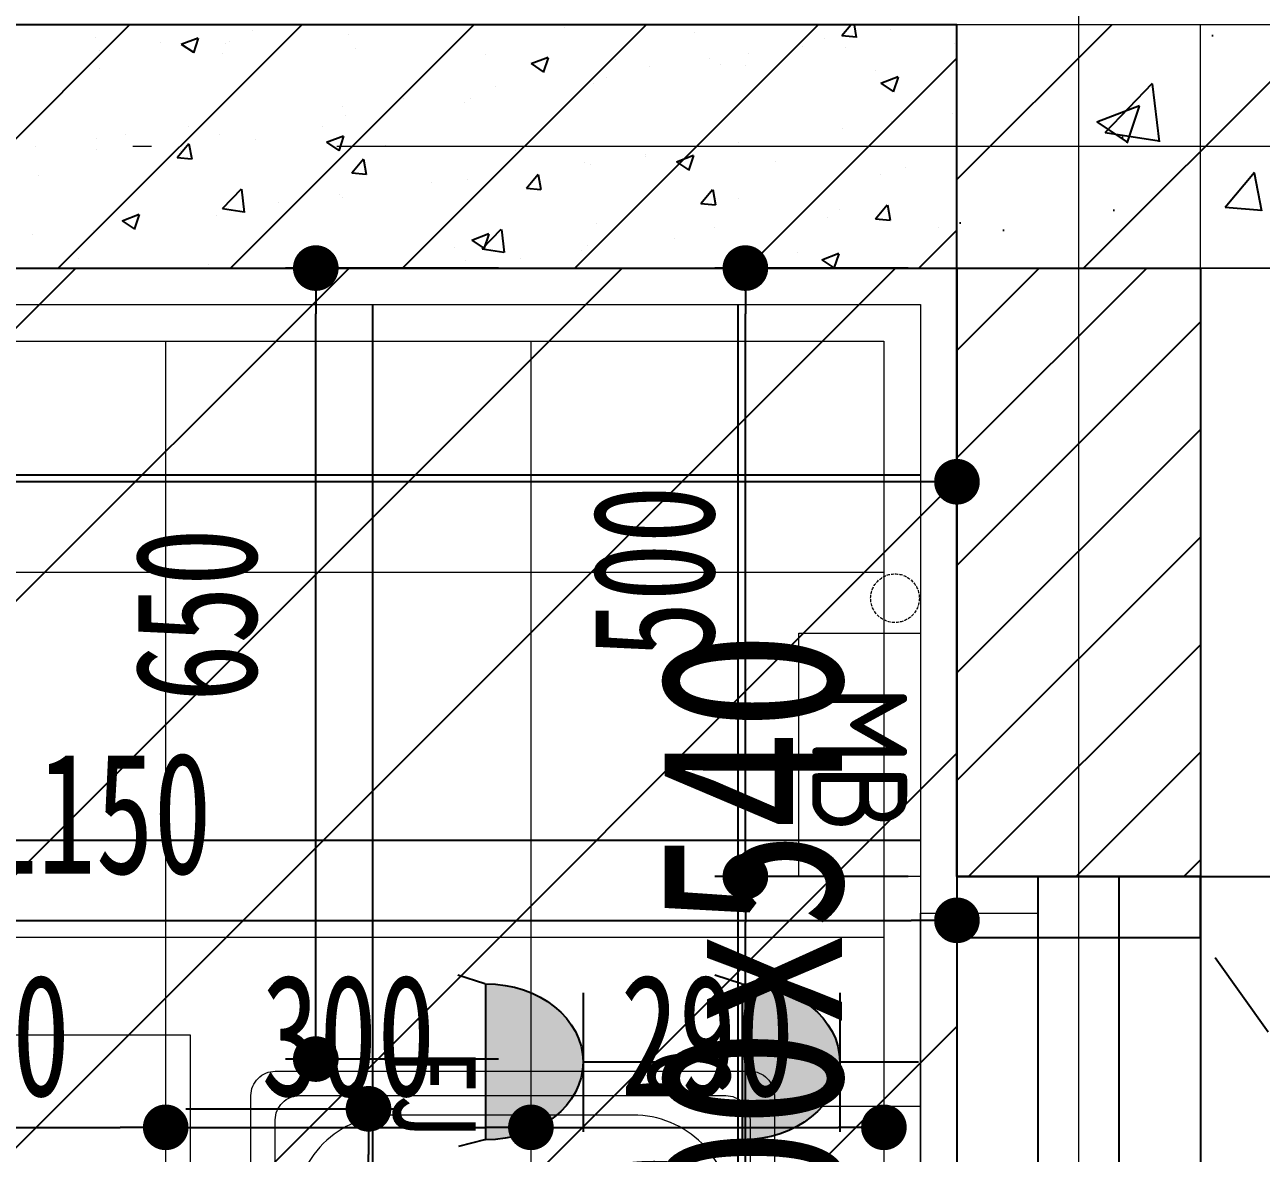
# Model space of a CAD drawing. Header units: millimetres. Extents: x 815519 to 890079, y 147095 to 251022.
# Drawn here: x 845646 to 846662, y 217690 to 218617 of the extents above; entities that cross this region are included whole.
import ezdxf
from ezdxf.enums import TextEntityAlignment as Align

# ---------------------------------------------------------------- set-up
doc = ezdxf.new("R2010")
doc.units = ezdxf.units.MM
doc.header["$LTSCALE"] = 1000
doc.linetypes.add('DASH', pattern=[0.35, 0.25, -0.1])
doc.linetypes.add('DOTE', pattern=[61.468, 50.8, -5.08, 0.508, -5.08])
doc.layers.get('Defpoints').update_dxf_attribs({"color": 1})
for name, color, linetype in [('-02插座图层', 30, 'Continuous'), ('A-WIND（门窗）', 155, 'Continuous'), ('A-完成面尺寸标注', 53, 'Continuous'), ('A-尺寸标注', 53, 'Continuous'), ('DOOR_FIRE', 4, 'Continuous'), ('EL-插座设备', 11, 'Continuous'), ('FC-材料分缝', 8, 'Continuous'), ('FLOOR_HATCH', 9, 'Continuous'), ('HOLE', 7, 'Continuous'), ('PC_预制内墙', 31, 'Continuous'), ('PC_预制外墙', 11, 'Continuous'), ('PC_预制外墙填充', 252, 'Continuous'), ('PUB_HATCH', 8, 'Continuous'), ('SURFACE', 6, 'Continuous'), ('WINDOW_TEXT', 7, 'Continuous')]:
    doc.layers.add(name, color=color, linetype=linetype)
for name, color, linetype, lineweight in [('EL-插座尺寸', 53, 'Continuous', 0), ('FF-固定家具（低位）', 33, 'Continuous', 0), ('FF-洁具', 32, 'Continuous', 0), ('FF-活动家具', 33, 'Continuous', 0), ('L-梁', 91, 'DASH', 0), ('RC-天花尺寸', 53, 'Continuous', 0), ('RC-天花灯具尺寸', 53, 'Continuous', 0), ('RC-天花造型', 40, 'Continuous', 0), ('S-WALL', 255, 'Continuous', 0), ('S-装饰完成线', 30, 'Continuous', 0), ('S-轴线', 149, 'DOTE', 0), ('梁标注', 134, 'Continuous', 18)]:
    doc.layers.add(name, color=color, linetype=linetype, lineweight=lineweight)
doc.styles.get("Standard").update_dxf_attribs({"font": 'gbenor.shx', "bigfont": 'gbcbig.shx'})
doc.styles.add('TH-STYLE1', font='', dxfattribs={"width": 0.7})
doc.styles.add('宋体', font='', dxfattribs={"width": 0.8})
doc.styles.add('文字标注', font='')
doc.styles.get('TH-STYLE1').set_extended_font_data('STFangsong')
doc.styles.get('宋体').set_extended_font_data('NSimSun')
doc.styles.get('文字标注').set_extended_font_data('SimSun')
doc.dimstyles.new('[布局]1：50', dxfattribs={"dimtxt": 2, "dimasz": 0.75, "dimexe": 0.5, "dimexo": 0.8, "dimgap": 0.5, "dimtad": 1, "dimdec": 0, "dimlfac": 50, "dimrnd": 5, "dimdsep": 46, "dimtxsty": 'TH-STYLE1', "dimblk": 'DOT', "dimcen": 1, "dimdle": 0.5, "dimclrd": 53, "dimclre": 53, "dimclrt": 53, "dimadec": 0, "dimazin": 0, "dimtfac": 1, "dimtdec": 0, "dimtix": 1, "dimtmove": 2, "dimatfit": 3, "dimldrblk": 'HBA_DIMENSION_TICK-天华', "dimfxl": 3, "dimfxlon": 1, "dimarcsym": 0})
doc.dimstyles.new('TH-1：50', dxfattribs={"dimscale": 50, "dimtxt": 2, "dimasz": 0.75, "dimexe": 0.5, "dimexo": 0.8, "dimgap": 0.5, "dimtad": 1, "dimdec": 0, "dimrnd": 5, "dimdsep": 46, "dimtxsty": 'TH-STYLE1', "dimblk": 'DOT', "dimcen": 1, "dimdle": 0.5, "dimclrd": 53, "dimclre": 53, "dimclrt": 2, "dimadec": 0, "dimazin": 2, "dimtfac": 1, "dimtdec": 0, "dimtix": 1, "dimtmove": 2, "dimatfit": 3, "dimldrblk": 'HBA_DIMENSION_TICK-天华', "dimfxl": 3, "dimfxlon": 1, "dimarcsym": 0})
doc.dimstyles.new('TH-[布局]1：50', dxfattribs={"dimscale": 0, "dimtxt": 2, "dimasz": 0.75, "dimexe": 0.3, "dimexo": 0.8, "dimgap": 0.5, "dimtad": 1, "dimdec": 0, "dimrnd": 5, "dimdsep": 46, "dimtxsty": 'TH-STYLE1', "dimblk": 'DOT', "dimcen": 1, "dimdle": 0.5, "dimclrd": 53, "dimclre": 53, "dimclrt": 53, "dimadec": 0, "dimazin": 2, "dimtfac": 1, "dimtdec": 0, "dimtix": 1, "dimtmove": 2, "dimatfit": 3, "dimldrblk": 'HBA_DIMENSION_TICK-天华', "dimfxl": 3, "dimfxlon": 1, "dimarcsym": 0})

# ---------------------------------------------------------------- blocks, each defined once
blk = doc.blocks.new('GSHERT')
at = {"layer": 'FF-洁具', "ltscale": 20}
for p, q in [((57387.9, -15988.3), (57343.5, -16106.8)), ((57362.9, -16118.1), (57443.4, -16020.3)), ((57343.5, -16106.8), (57362.9, -16118.1))]:
    blk.add_line(p, q, dxfattribs=at)
for points in [[(57844.2, -15958.5), (57104.2, -15958.5, 0.414214), (57084.2, -15978.5), (57084.2, -16368.5, 0.414214), (57104.2, -16388.5), (57844.2, -16388.5, 0.414214), (57864.2, -16368.5), (57864.2, -15978.5, 0.414214)], [(57824.2, -15978.5), (57124.2, -15978.5, 0.414214), (57104.2, -15998.5), (57104.2, -16348.5, 0.414214), (57124.2, -16368.5), (57824.2, -16368.5, 0.414214), (57844.2, -16348.5), (57844.2, -15998.5, 0.414214)]]:
    blk.add_lwpolyline(points, format="xyb", close=True, dxfattribs=at)
for points in [[(57395.2, -16078.9), (57395.2, -16272.5, -0.414214), (57315.2, -16352.5), (57200.2, -16352.5, -0.414214), (57120.2, -16272.5), (57120.2, -16074.5, -0.414214), (57200.2, -15994.5), (57315.2, -15994.5, -0.216007), (57375.3, -16021.8, -0.216007)], [(57440.7, -16031.5, -0.256104), (57508.2, -15994.5), (57748.2, -15994.5, -0.414214), (57828.2, -16074.5), (57828.2, -16272.5, -0.414214), (57748.2, -16352.5), (57508.2, -16352.5, -0.414214), (57428.2, -16272.5), (57428.2, -16074.5, -0.014255), (57428.3, -16069.9, -0.014255)]]:
    blk.add_lwpolyline(points, format="xyb", dxfattribs=at)
for points in [[(57538.2, -16200.2), (57438, -16026.8)], [(57417.7, -16051.5), (57512.2, -16215.2)]]:
    blk.add_lwpolyline(points, dxfattribs=at)
blk.add_circle((57126.7, -16001.1), 14.5, dxfattribs=at)
at = {"layer": 'FF-洁具', "color": 252, "lineweight": 5}
for centre, radius in [((57411.7, -16011.1), 21.9), ((57257.7, -16096.7), 42), ((57628.2, -16096.7), 42)]:
    blk.add_circle(centre, radius, dxfattribs=at)
at = {"layer": 'FF-洁具', "ltscale": 20}
for centre, radius, start, end in [((57411.7, -16011.1), 33, 343.8122, 136.1881), ((57525.2, -16207.7), 15, 210, 30)]:
    blk.add_arc(centre, radius, start, end, dxfattribs=at)
blk = doc.blocks.new('sdhdfjdryk')
blk.add_lwpolyline([(390058.2, 450970.6), (390658.2, 450970.6), (390658.2, 451120.6), (390058.2, 451120.6)], close=True)
at = {"insert": (390207.9, 451090.6), "char_height": 70, "width": 332.073, "attachment_point": 1, "style": 'TH-STYLE1'}
blk.add_mtext('分集水器', dxfattribs=at)
blk = doc.blocks.new('65YUU')
at = {"lineweight": -2}
blk.add_lwpolyline([(123057.3, 80784.9), (123057.3, 80584.9), (122957.3, 80584.9), (122957.3, 80784.9)], close=True, dxfattribs=at)
blk.add_text('MB', height=78, rotation=270.0002, dxfattribs=at).set_placement((122968.4, 80741.8))
blk = doc.blocks.new('wgwegwevberr')
at = {"layer": 'L-梁', "linetype": 'DASH'}
for p, q in [((846412.3, 145943.9), (846412.3, 147143.9)), ((846612.3, 145943.9), (846612.3, 147143.9))]:
    blk.add_line(p, q, dxfattribs=at)
blk = doc.blocks.new('_Dot')
at = {"color": 33, "linetype": 'ByBlock', "lineweight": -2}
blk.add_line((-0.5, 0), (-1, 0), dxfattribs=at)
at = {"color": 33, "linetype": 'ByBlock', "const_width": 0.5}
blk.add_lwpolyline([(-0.25, 0, 1), (0.25, 0, 1)], format="xyb", close=True, dxfattribs=at)
blk = doc.blocks.new('*D376')
at = {"layer": 'Defpoints', "color": 0, "transparency": 16777216}
for p in [(845885.6, 218417.5), (846233.3, 218417.5), (846350, 217767.5)]:
    blk.add_point(p, dxfattribs=at)
at = {"layer": 'EL-插座尺寸', "color": 53, "lineweight": -2, "transparency": 16777216}
for p, q in [((846035.6, 218417.5), (845860.6, 218417.5)), ((845885.6, 217805), (845885.6, 218380)), ((846035.6, 217767.5), (845860.6, 217767.5))]:
    blk.add_line(p, q, dxfattribs=at)
at = {"layer": 'EL-插座尺寸', "color": 53, "lineweight": -2, "transparency": 16777216, "xscale": 37.5, "yscale": 37.5, "zscale": 37.5}
for p, rotation in [((845885.6, 218417.5), 90), ((845885.6, 217767.5), 270)]:
    blk.add_blockref('_Dot', p, dxfattribs=dict(at, rotation=rotation))
at = {"layer": 'EL-插座尺寸', "color": 2, "transparency": 16777216, "insert": (845787.7, 218132.4), "char_height": 100, "attachment_point": 5, "rotation": 90, "style": 'TH-STYLE1'}
blk.add_mtext('650', dxfattribs=at)
blk = doc.blocks.new('HBA_DIMENSION_TICK-天华')
at = {"color": 50, "linetype": 'ByBlock'}
for points in [[(-72.714, 62.307), (-54.906, 79.963), (-12, -0.037), (0, 0)], [(-72.714, -62.307), (-54.906, -79.963), (-12, 0.037), (0, 0)]]:
    blk.add_solid(points, dxfattribs=at)
blk = doc.blocks.new('*D374')
at = {"layer": 'Defpoints', "color": 0, "transparency": 16777216}
for p in [(845262.3, 218387.5), (846412.3, 218183), (846412.3, 217881.5)]:
    blk.add_point(p, dxfattribs=at)
at = {"layer": 'EL-插座尺寸', "color": 53, "lineweight": -2, "transparency": 16777216}
for p, q in [((845262.3, 218031.5), (845262.3, 217856.5)), ((846412.3, 218031.5), (846412.3, 217856.5)), ((845299.8, 217881.5), (846374.8, 217881.5))]:
    blk.add_line(p, q, dxfattribs=at)
at = {"layer": 'EL-插座尺寸', "color": 53, "lineweight": -2, "transparency": 16777216, "xscale": 37.5, "yscale": 37.5, "zscale": 37.5, "rotation": 180}
blk.add_blockref('_Dot', (845262.3, 217881.5), dxfattribs=at)
at = {"layer": 'EL-插座尺寸', "color": 53, "lineweight": -2, "transparency": 16777216, "xscale": 37.5, "yscale": 37.5, "zscale": 37.5}
blk.add_blockref('_Dot', (846412.3, 217881.5), dxfattribs=at)
at = {"layer": 'EL-插座尺寸', "color": 2, "transparency": 16777216, "insert": (845704.8, 217969), "char_height": 100, "attachment_point": 5, "style": 'TH-STYLE1'}
blk.add_mtext('1150', dxfattribs=at)
blk = doc.blocks.new('$WINLIB2D$00000001')
for p, q in [((-0.5, 0.5), (0.5, 0.5)), ((-0.5, 0.5), (-0.5, -0.5)), ((0.5, -0.5), (0.5, 0.5)), ((0.5, 0.1667), (-0.5, 0.1667)), ((0.5, -0.1667), (-0.5, -0.1667)), ((-0.5, -0.5), (0.5, -0.5))]:
    blk.add_line(p, q)
blk = doc.blocks.new('*D483')
at = {"layer": 'A-尺寸标注', "color": 53, "lineweight": -2, "ltscale": 0.5, "transparency": 16777216}
for p, q in [((845612.3, 219478.8), (845612.3, 219653.8)), ((846512.3, 219478.8), (846512.3, 219653.8)), ((845649.8, 219628.8), (846474.8, 219628.8))]:
    blk.add_line(p, q, dxfattribs=at)
at = {"layer": 'Defpoints', "color": 0, "ltscale": 0.5, "transparency": 16777216}
for p in [(846512.3, 219628.8), (845612.3, 218863.4), (846512.3, 218390.2)]:
    blk.add_point(p, dxfattribs=at)
at = {"layer": 'A-尺寸标注', "color": 53, "lineweight": -2, "ltscale": 0.5, "transparency": 16777216, "xscale": 37.5, "yscale": 37.5, "zscale": 37.5, "rotation": 180}
blk.add_blockref('_Dot', (845612.3, 219628.8), dxfattribs=at)
at = {"layer": 'A-尺寸标注', "color": 53, "lineweight": -2, "ltscale": 0.5, "transparency": 16777216, "xscale": 37.5, "yscale": 37.5, "zscale": 37.5}
blk.add_blockref('_Dot', (846512.3, 219628.8), dxfattribs=at)
at = {"layer": 'A-尺寸标注', "color": 2, "ltscale": 0.5, "transparency": 16777216, "insert": (846062.3, 219703.8), "char_height": 100, "attachment_point": 5, "style": 'TH-STYLE1'}
blk.add_mtext('900', dxfattribs=at)
blk = doc.blocks.new('*D484')
at = {"layer": 'A-尺寸标注', "color": 53, "lineweight": -2, "ltscale": 0.5, "transparency": 16777216}
for p, q in [((846512.3, 219478.8), (846512.3, 219653.8)), ((848212.3, 219478.8), (848212.3, 219653.8)), ((846549.8, 219628.8), (848174.8, 219628.8))]:
    blk.add_line(p, q, dxfattribs=at)
at = {"layer": 'Defpoints', "color": 0, "ltscale": 0.5, "transparency": 16777216}
for p in [(848212.3, 219628.8), (846512.3, 218390.2), (848212.3, 218040.8)]:
    blk.add_point(p, dxfattribs=at)
at = {"layer": 'A-尺寸标注', "color": 53, "lineweight": -2, "ltscale": 0.5, "transparency": 16777216, "xscale": 37.5, "yscale": 37.5, "zscale": 37.5, "rotation": 180}
blk.add_blockref('_Dot', (846512.3, 219628.8), dxfattribs=at)
at = {"layer": 'A-尺寸标注', "color": 53, "lineweight": -2, "ltscale": 0.5, "transparency": 16777216, "xscale": 37.5, "yscale": 37.5, "zscale": 37.5}
blk.add_blockref('_Dot', (848212.3, 219628.8), dxfattribs=at)
at = {"layer": 'A-尺寸标注', "color": 2, "ltscale": 0.5, "transparency": 16777216, "insert": (847362.3, 219703.8), "char_height": 100, "attachment_point": 5, "style": 'TH-STYLE1'}
blk.add_mtext('1700', dxfattribs=at)
blk = doc.blocks.new('*D486')
at = {"layer": 'A-尺寸标注', "color": 53, "lineweight": -2, "ltscale": 0.5, "transparency": 16777216}
for p, q in [((842112.3, 219777.3), (842112.3, 219952.3)), ((851412.3, 219777.3), (851412.3, 219952.3)), ((842149.8, 219927.3), (851374.8, 219927.3))]:
    blk.add_line(p, q, dxfattribs=at)
at = {"layer": 'Defpoints', "color": 0, "ltscale": 0.5, "transparency": 16777216}
for p in [(851412.3, 219927.3), (842112.3, 218517.5), (851412.3, 218517.5)]:
    blk.add_point(p, dxfattribs=at)
at = {"layer": 'A-尺寸标注', "color": 53, "lineweight": -2, "ltscale": 0.5, "transparency": 16777216, "xscale": 37.5, "yscale": 37.5, "zscale": 37.5, "rotation": 180}
blk.add_blockref('_Dot', (842112.3, 219927.3), dxfattribs=at)
at = {"layer": 'A-尺寸标注', "color": 53, "lineweight": -2, "ltscale": 0.5, "transparency": 16777216, "xscale": 37.5, "yscale": 37.5, "zscale": 37.5}
blk.add_blockref('_Dot', (851412.3, 219927.3), dxfattribs=at)
at = {"layer": 'A-尺寸标注', "color": 2, "ltscale": 0.5, "transparency": 16777216, "insert": (846762.3, 220002.3), "char_height": 100, "attachment_point": 5, "style": 'TH-STYLE1'}
blk.add_mtext('9300', dxfattribs=at)
blk = doc.blocks.new('*D994')
at = {"layer": 'A-完成面尺寸标注', "color": 53, "lineweight": -2, "ltscale": 0.5, "transparency": 16777216}
for p, q in [((846372.3, 217917.5), (846213.5, 217917.5)), ((846238.5, 217355), (846238.5, 217880)), ((846372.3, 217317.5), (846213.5, 217317.5))]:
    blk.add_line(p, q, dxfattribs=at)
at = {"layer": 'Defpoints', "color": 0, "ltscale": 0.5, "transparency": 16777216}
for p in [(846238.5, 217917.5), (846412.3, 217917.5, 6.9), (846412.3, 217317.5, 6.9)]:
    blk.add_point(p, dxfattribs=at)
at = {"layer": 'A-完成面尺寸标注', "color": 53, "lineweight": -2, "ltscale": 0.5, "transparency": 16777216, "xscale": 37.49999999999999, "yscale": 37.49999999999999, "zscale": 37.49999999999999}
for p, rotation in [((846238.5, 217917.5), 90), ((846238.5, 217317.5), 270)]:
    blk.add_blockref('_Dot', p, dxfattribs=dict(at, rotation=rotation))
at = {"layer": 'A-完成面尺寸标注', "color": 53, "ltscale": 0.5, "transparency": 16777216, "insert": (846163.5, 217617.5), "char_height": 100, "attachment_point": 5, "rotation": 90, "style": 'TH-STYLE1'}
blk.add_mtext('600', dxfattribs=at)
blk = doc.blocks.new('*D992')
at = {"layer": 'A-完成面尺寸标注', "color": 53, "lineweight": -2, "ltscale": 0.5, "transparency": 16777216}
for p, q in [((846372.3, 218417.5), (846213.5, 218417.5)), ((846238.5, 217955), (846238.5, 218380)), ((846372.3, 217917.5), (846213.5, 217917.5))]:
    blk.add_line(p, q, dxfattribs=at)
at = {"layer": 'Defpoints', "color": 0, "ltscale": 0.5, "transparency": 16777216}
for p in [(846238.5, 218417.5), (846412.3, 218417.5, 6.9), (846412.3, 217917.5, 6.9)]:
    blk.add_point(p, dxfattribs=at)
at = {"layer": 'A-完成面尺寸标注', "color": 53, "lineweight": -2, "ltscale": 0.5, "transparency": 16777216, "xscale": 37.49999999999999, "yscale": 37.49999999999999, "zscale": 37.49999999999999}
for p, rotation in [((846238.5, 218417.5), 90), ((846238.5, 217917.5), 270)]:
    blk.add_blockref('_Dot', p, dxfattribs=dict(at, rotation=rotation))
at = {"layer": 'A-完成面尺寸标注', "color": 53, "ltscale": 0.5, "transparency": 16777216, "insert": (846163.5, 218167.5), "char_height": 100, "attachment_point": 5, "rotation": 90, "style": 'TH-STYLE1'}
blk.add_mtext('500', dxfattribs=at)
blk = doc.blocks.new('*D993')
at = {"layer": 'A-完成面尺寸标注', "color": 53, "lineweight": -2, "ltscale": 0.5, "transparency": 16777216}
for p, q in [((846412.3, 218377.6), (846412.3, 218216.9)), ((843912.3, 218347.5), (843912.3, 218216.9)), ((846374.8, 218241.9), (843949.8, 218241.9))]:
    blk.add_line(p, q, dxfattribs=at)
at = {"layer": 'Defpoints', "color": 0, "ltscale": 0.5, "transparency": 16777216}
for p in [(846412.3, 218417.5, 6.9), (843912.3, 218387.5), (843912.3, 218241.9)]:
    blk.add_point(p, dxfattribs=at)
at = {"layer": 'A-完成面尺寸标注', "color": 53, "lineweight": -2, "ltscale": 0.5, "transparency": 16777216, "xscale": 37.49999999999999, "yscale": 37.49999999999999, "zscale": 37.49999999999999, "rotation": 180}
blk.add_blockref('_Dot', (843912.3, 218241.9), dxfattribs=at)
at = {"layer": 'A-完成面尺寸标注', "color": 53, "lineweight": -2, "ltscale": 0.5, "transparency": 16777216, "xscale": 37.49999999999999, "yscale": 37.49999999999999, "zscale": 37.49999999999999}
blk.add_blockref('_Dot', (846412.3, 218241.9), dxfattribs=at)
at = {"layer": 'A-完成面尺寸标注', "color": 53, "ltscale": 0.5, "transparency": 16777216, "insert": (845162.3, 218316.9), "char_height": 100, "attachment_point": 5, "style": 'TH-STYLE1'}
blk.add_mtext('2500', dxfattribs=at)
blk = doc.blocks.new('*D313')
at = {"layer": 'Defpoints', "color": 0, "ltscale": 0.5, "transparency": 16777216}
for p in [(845762.3, 217736.5), (845762.3, 217711.4), (845462.3, 217672)]:
    blk.add_point(p, dxfattribs=at)
at = {"layer": 'RC-天花尺寸', "color": 53, "lineweight": -2, "ltscale": 0.5, "transparency": 16777216}
for p, q in [((845462.3, 217711.4), (845462.3, 217726.4)), ((845499.8, 217711.4), (845724.8, 217711.4)), ((845762.3, 217711.4), (845762.3, 217696.4))]:
    blk.add_line(p, q, dxfattribs=at)
at = {"layer": 'RC-天花尺寸', "color": 53, "lineweight": -2, "ltscale": 0.5, "transparency": 16777216, "xscale": 37.49999999999999, "yscale": 37.49999999999999, "zscale": 37.49999999999999, "rotation": 180}
blk.add_blockref('_Dot', (845462.3, 217711.4), dxfattribs=at)
at = {"layer": 'RC-天花尺寸', "color": 53, "lineweight": -2, "ltscale": 0.5, "transparency": 16777216, "xscale": 37.49999999999999, "yscale": 37.49999999999999, "zscale": 37.49999999999999}
blk.add_blockref('_Dot', (845762.3, 217711.4), dxfattribs=at)
at = {"layer": 'RC-天花尺寸', "color": 53, "ltscale": 0.5, "transparency": 16777216, "insert": (845612.3, 217786.4), "char_height": 100, "attachment_point": 5, "style": 'TH-STYLE1'}
blk.add_mtext('300', dxfattribs=at)
blk = doc.blocks.new('*D312')
at = {"layer": 'Defpoints', "color": 0, "ltscale": 0.5, "transparency": 16777216}
for p in [(845762.3, 217736.5), (846062.3, 217711.4), (846062.3, 217697.1)]:
    blk.add_point(p, dxfattribs=at)
at = {"layer": 'RC-天花尺寸', "color": 53, "lineweight": -2, "ltscale": 0.5, "transparency": 16777216}
for p, q in [((846062.3, 217711.4), (846062.3, 217726.4)), ((845762.3, 217711.4), (845762.3, 217696.4)), ((845799.8, 217711.4), (846024.8, 217711.4))]:
    blk.add_line(p, q, dxfattribs=at)
at = {"layer": 'RC-天花尺寸', "color": 53, "lineweight": -2, "ltscale": 0.5, "transparency": 16777216, "xscale": 37.49999999999999, "yscale": 37.49999999999999, "zscale": 37.49999999999999, "rotation": 180}
blk.add_blockref('_Dot', (845762.3, 217711.4), dxfattribs=at)
at = {"layer": 'RC-天花尺寸', "color": 53, "lineweight": -2, "ltscale": 0.5, "transparency": 16777216, "xscale": 37.49999999999999, "yscale": 37.49999999999999, "zscale": 37.49999999999999}
blk.add_blockref('_Dot', (846062.3, 217711.4), dxfattribs=at)
at = {"layer": 'RC-天花尺寸', "color": 53, "ltscale": 0.5, "transparency": 16777216, "insert": (845912.3, 217786.4), "char_height": 100, "attachment_point": 5, "style": 'TH-STYLE1'}
blk.add_mtext('300', dxfattribs=at)
blk = doc.blocks.new('*D311')
at = {"layer": 'Defpoints', "color": 0, "ltscale": 0.5, "transparency": 16777216}
for p in [(846352.3, 217711.4), (846062.3, 217697.1), (846352.3, 217697.1)]:
    blk.add_point(p, dxfattribs=at)
at = {"layer": 'RC-天花尺寸', "color": 53, "lineweight": -2, "ltscale": 0.5, "transparency": 16777216}
for p, q in [((846062.3, 217711.4), (846062.3, 217726.4)), ((846352.3, 217711.4), (846352.3, 217726.4)), ((846099.8, 217711.4), (846314.8, 217711.4))]:
    blk.add_line(p, q, dxfattribs=at)
at = {"layer": 'RC-天花尺寸', "color": 53, "lineweight": -2, "ltscale": 0.5, "transparency": 16777216, "xscale": 37.49999999999999, "yscale": 37.49999999999999, "zscale": 37.49999999999999, "rotation": 180}
blk.add_blockref('_Dot', (846062.3, 217711.4), dxfattribs=at)
at = {"layer": 'RC-天花尺寸', "color": 53, "lineweight": -2, "ltscale": 0.5, "transparency": 16777216, "xscale": 37.49999999999999, "yscale": 37.49999999999999, "zscale": 37.49999999999999}
blk.add_blockref('_Dot', (846352.3, 217711.4), dxfattribs=at)
at = {"layer": 'RC-天花尺寸', "color": 53, "ltscale": 0.5, "transparency": 16777216, "insert": (846207.3, 217786.4), "char_height": 100, "attachment_point": 5, "style": 'TH-STYLE1'}
blk.add_mtext('290', dxfattribs=at)
blk = doc.blocks.new('A户型左模型')
at = {"layer": 'FLOOR_HATCH'}
h = blk.add_hatch(dxfattribs=at)
h.set_pattern_fill('ANSI31', color=256, scale=100, style=0)
h.set_pattern_definition([(45, (0, 0), (-112.2532, 112.2532), [])])
h.paths.add_polyline_path([(666818.3, -218628), (669218.3, -218628), (669218.3, -220528), (666818.3, -220528)])
at = {"layer": 'HOLE', "linetype": 'Continuous'}
blk.add_lwpolyline([(666818.3, -218628), (669218.3, -218628), (669218.3, -220528), (666818.3, -220528)], close=True, dxfattribs=at)
at = {"layer": '梁标注', "color": 3, "style": '宋体', "width": 0.8}
blk.add_text('200x540', height=150, rotation=90, dxfattribs=at).set_placement((669048.9, -219212.1), align=Align.MIDDLE_CENTER)
blk = doc.blocks.new('A$C0F24531A')
at = {"layer": 'EL-插座设备'}
blk.add_hatch(color=11, dxfattribs=at).paths.add_polyline_path([(-2.977, 5.372, 0.998307), (2.976, 5.372)])
at = {"layer": 'EL-插座设备', "color": 11}
for p, q in [((-2.977, 5.397), (-3.309, 6.215)), ((2.976, 5.406), (3.223, 6.198)), ((-2.977, 5.372), (2.976, 5.372)), ((2.976, 5.372), (2.976, 5.406)), ((2.672, 2.391), (-2.628, 2.391)), ((0, 2.401), (0, 0))]:
    blk.add_line(p, q, dxfattribs=at)
blk.add_arc((-0.001, 5.377), 2.976, 180.0968, 359.9027, dxfattribs=at)
blk = doc.blocks.new('A$C43BA3555')
at = {"layer": 'EL-插座设备', "color": 11, "xscale": 42.42424242361449, "yscale": 42.42424242361449, "zscale": 42.42424242361449, "rotation": 180}
blk.add_blockref('A$C0F24531A', (0, 0), dxfattribs=at)
at = {"layer": 'EL-插座设备', "color": 11, "style": '文字标注'}
blk.add_attdef('F', (-32.4, -348.7), '', height=106.1, dxfattribs=at)
blk = doc.blocks.new('*D1489')
at = {"layer": 'Defpoints', "color": 0, "ltscale": 0.5, "transparency": 16777216}
for p in [(845135.3, 217726.6, 6.9), (845928.9, 217726.6), (845762.3, 217417.5)]:
    blk.add_point(p, dxfattribs=at)
at = {"layer": 'RC-天花灯具尺寸', "color": 53, "lineweight": -2, "ltscale": 0.5, "transparency": 16777216}
for p, q in [((845778.9, 217726.6), (845953.9, 217726.6)), ((845928.9, 217455), (845928.9, 217689.1)), ((845802.3, 217417.5), (845953.9, 217417.5))]:
    blk.add_line(p, q, dxfattribs=at)
at = {"layer": 'RC-天花灯具尺寸', "color": 53, "lineweight": -2, "ltscale": 0.5, "transparency": 16777216, "xscale": 37.49999999999999, "yscale": 37.49999999999999, "zscale": 37.49999999999999}
for p, rotation in [((845928.9, 217726.6), 90), ((845928.9, 217417.5), 270)]:
    blk.add_blockref('_Dot', p, dxfattribs=dict(at, rotation=rotation))
at = {"layer": 'RC-天花灯具尺寸', "color": 53, "ltscale": 0.5, "transparency": 16777216, "insert": (845853.9, 217572.1), "char_height": 100, "attachment_point": 5, "rotation": 90, "style": 'TH-STYLE1'}
blk.add_mtext('310', dxfattribs=at)
blk = doc.blocks.new('A$C746D5DE6')
at = {"layer": 'PC_预制内墙'}
for p, q in [((3520.3, 8699.9), (3720.3, 8899.9)), ((3661.7, 8699.9), (3861.7, 8899.9)), ((3803.1, 8699.9), (4003.1, 8899.9)), ((3944.6, 8699.9), (4144.6, 8899.9)), ((4086, 8699.9), (4286, 8899.9)), ((4305.4, 8891), (4312.9, 8899.9)), ((4317.6, 8889.5), (4315.7, 8899.9)), ((4399.2, 8899.1), (4399.2, 8899.1)), ((3692.4, 8889.1), (3692.4, 8889.1)), ((3762.7, 8884), (3776.8, 8889.3)), ((3773, 8876.8), (3777, 8888.9)), ((3821.2, 8895), (3821.2, 8895)), ((3900.5, 8891.6), (3900.5, 8891.6)), ((4077.3, 8898), (4077.3, 8898)), ((4184, 8893.4), (4184, 8893.4)), ((4290.8, 8888.9), (4290.8, 8888.9)), ((4305.4, 8891), (4317.4, 8890)), ((4345.5, 8896.4), (4345.5, 8896.4)), ((3695.4, 8878.4), (3695.4, 8878.4)), ((3745.5, 8885), (3745.5, 8885)), ((3762.7, 8884), (3772.7, 8877.3)), ((3799.2, 8884.6), (3799.2, 8884.6)), ((3802.6, 8886.3), (3802.6, 8886.3)), ((3905.9, 8880.1), (3905.9, 8880.1)), ((4272.9, 8882.5), (4272.9, 8882.5)), ((4308.3, 8881), (4308.3, 8881)), ((4397.6, 8884.4), (4397.6, 8884.4)), ((3796.6, 8876.6), (3796.6, 8876.6)), ((4012.7, 8875.6), (4012.7, 8875.6)), ((4050.2, 8868), (4064.2, 8873.3)), ((4050.2, 8868), (4060.1, 8861.2)), ((4060.4, 8860.8), (4064.5, 8872.9)), ((4119.4, 8871.1), (4119.4, 8871.1)), ((4197.1, 8872.5), (4197.1, 8872.5)), ((4227.4, 8699.9), (4400, 8872.5)), ((4228.9, 8876.4), (4228.9, 8876.4)), ((3686, 8866.3), (3686, 8866.3)), ((3695.6, 8863.8), (3695.6, 8863.8)), ((4147.1, 8865.9), (4147.1, 8865.9)), ((4205.6, 8866.9), (4205.6, 8866.9)), ((4226.2, 8866.6), (4226.2, 8866.6)), ((4333, 8862.1), (4333, 8862.1)), ((4020.8, 8849.3), (4020.8, 8849.3)), ((4101.7, 8851.9), (4101.7, 8851.9)), ((4112.3, 8856.4), (4112.3, 8856.4)), ((4337.6, 8851.9), (4351.6, 8857.3)), ((4337.6, 8851.9), (4347.5, 8845.2)), ((4347.8, 8844.8), (4351.9, 8856.9)), ((3945, 8839.3), (3945, 8839.3)), ((4000.7, 8839.1), (4000.7, 8839.1)), ((3894.9, 8832.8), (3894.9, 8832.8)), ((3995.6, 8836.4), (3995.6, 8836.4)), ((3898, 8825), (3898, 8825)), ((4346.6, 8820.3), (4346.6, 8820.3)), ((4396.6, 8826.8), (4396.6, 8826.8)), ((3717.2, 8809.8), (3717.2, 8809.8)), ((3768.6, 8816.1), (3768.6, 8816.1)), ((3794.1, 8810), (3794.1, 8810)), ((3879, 8816.3), (3879, 8816.3)), ((3882.1, 8803.5), (3896.1, 8808.8)), ((3892.4, 8796.3), (3896.4, 8808.4)), ((4305.9, 8814.4), (4305.9, 8814.4)), ((3642.8, 8799.6), (3642.8, 8799.6)), ((3692.9, 8806.2), (3692.9, 8806.2)), ((3693.1, 8797.2), (3693.1, 8797.2)), ((3759.4, 8790.8), (3769, 8802.3)), ((3771.6, 8789.3), (3769.3, 8801.8)), ((3824, 8805.3), (3824, 8805.3)), ((3882.1, 8803.5), (3892.1, 8796.7)), ((3930.7, 8800.8), (3930.7, 8800.8)), ((4203.2, 8800.3), (4203.2, 8800.3)), ((4220.3, 8803.6), (4220.3, 8803.6)), ((3759.4, 8790.8), (3771.3, 8789.7)), ((3762.4, 8796.3), (3762.4, 8796.3)), ((3902.8, 8778.2), (3912.4, 8789.7)), ((3915, 8776.7), (3912.7, 8789.3)), ((4037.5, 8796.3), (4037.5, 8796.3)), ((4094.4, 8787.1), (4094.4, 8787.1)), ((4144.3, 8791.8), (4144.3, 8791.8)), ((4144.5, 8793.7), (4144.5, 8793.7)), ((4169.6, 8787.4), (4183.6, 8792.8)), ((4169.6, 8787.4), (4179.5, 8780.7)), ((4179.8, 8780.3), (4183.8, 8792.4)), ((4251, 8787.3), (4251, 8787.3)), ((3902.8, 8778.2), (3914.8, 8777.2)), ((4046.3, 8765.7), (4055.9, 8777.2)), ((4058.5, 8764.2), (4056.2, 8776.7)), ((4099.3, 8785.3), (4099.3, 8785.3)), ((4337.3, 8777.1), (4337.3, 8777.1)), ((4357.8, 8782.8), (4357.8, 8782.8)), ((3645.7, 8776.3), (3645.7, 8776.3)), ((3968.1, 8770.4), (3968.1, 8770.4)), ((3998.3, 8772.5), (3998.3, 8772.5)), ((3796.7, 8749), (3812.2, 8765.2)), ((3814.7, 8745.8), (3812.5, 8764.8)), ((3892.4, 8760.5), (3892.4, 8760.5)), ((3895.6, 8758.4), (3895.6, 8758.4)), ((4046.3, 8765.7), (4058.2, 8764.6)), ((4189.7, 8753.1), (4199.3, 8764.6)), ((4201.9, 8751.6), (4199.6, 8764.2)), ((4220.6, 8757.1), (4220.6, 8757.1)), ((3796.7, 8749), (3814.4, 8746.2)), ((3842.3, 8753.9), (3842.3, 8753.9)), ((4189.7, 8753.1), (4201.7, 8752.1)), ((4303.4, 8747.8), (4303.4, 8747.8)), ((4333.2, 8740.6), (4342.8, 8752.1)), ((4345.4, 8739.1), (4343.1, 8751.6)), ((4344, 8748), (4344, 8748)), ((3714.1, 8738.9), (3728.1, 8744.3)), ((3714.1, 8738.9), (3724, 8732.2)), ((3716, 8737.2), (3716, 8737.2)), ((3724.3, 8731.8), (3728.4, 8743.9)), ((3791.7, 8743.4), (3791.7, 8743.4)), ((4104, 8737), (4104, 8737)), ((4294, 8741.4), (4294, 8741.4)), ((4333.2, 8740.6), (4345.1, 8739.5)), ((3640.3, 8727.3), (3640.3, 8727.3)), ((3690.7, 8730.6), (3690.7, 8730.6)), ((4001.5, 8722.9), (4015.5, 8728.3)), ((4010.1, 8715.9), (4025.7, 8732.1)), ((4011.7, 8715.8), (4015.8, 8727.9)), ((4028.2, 8712.7), (4026, 8731.7)), ((4200.7, 8733.7), (4200.7, 8733.7)), ((4368.8, 8699.9), (4400, 8731.1)), ((4385.2, 8733.2), (4385.2, 8733.2)), ((3987.4, 8717), (3987.4, 8717)), ((4001.5, 8722.9), (4011.5, 8716.2)), ((4010.1, 8715.9), (4027.9, 8713.1)), ((4096.9, 8718.7), (4096.9, 8718.7)), ((4167.6, 8724.7), (4167.6, 8724.7)), ((3678.2, 8707.6), (3678.2, 8707.6)), ((3995.9, 8705.9), (3995.9, 8705.9)), ((4041.8, 8708.2), (4041.8, 8708.2)), ((4091.9, 8714.8), (4091.9, 8714.8)), ((4268.6, 8713.2), (4268.6, 8713.2)), ((4288.9, 8706.9), (4302.9, 8712.3)), ((4288.9, 8706.9), (4298.9, 8700.2)), ((4299.2, 8699.9), (4303.2, 8711.8)), ((3785, 8703.1), (3785, 8703.1))]:
    blk.add_line(p, q, dxfattribs=at)
blk.add_lwpolyline([(4400, 8899.9), (2100, 8899.9), (2100, 8699.9), (4400, 8699.9)], close=True, dxfattribs=at)
at = {"layer": 'PC_预制外墙'}
blk.add_lwpolyline([(4400, 8200), (4400, 8700), (4600, 8700), (4600, 8200), (4400, 8200)], close=True, dxfattribs=at)
at = {"layer": 'PC_预制外墙填充'}
for p, q in [((4400, 8632.4), (4467.6, 8700)), ((4400, 8544), (4556, 8700)), ((4400, 8455.7), (4600, 8655.7)), ((4400, 8367.3), (4600, 8567.3)), ((4400, 8278.9), (4600, 8478.9)), ((4409.5, 8200), (4600, 8390.5)), ((4497.9, 8200), (4600, 8302.1)), ((4586.3, 8200), (4600, 8213.7))]:
    blk.add_line(p, q, dxfattribs=at)

msp = doc.modelspace()

# ---------------------------------------------------------------- hatches: boundary and pattern name
at = {"layer": 'PUB_HATCH'}
h = msp.add_hatch(dxfattribs=at)
h.set_pattern_fill('钢筋混凝土', color=256, scale=50, style=0)
h.set_pattern_definition([(45, (-168259.29, 41209.81), (-88.388348, 88.388348), []), (50, (-168259.3, 41209.8), (358.63009, -31.37607), [37.5, -412.5]), (355, (-168259.3, 41209.8), (-69.37567, 376.09607), [30, -330]), (100.4514, (-168229.4, 41207.2), (289.25469, 344.71977), [31.8701, -350.57106]), (46.1842, (-168259.3, 41309.8), (533.62052, -82.7595), [56.25, -618.75]), (96.6356, (-168214.8, 41302.9), (467.33135, 487.05894), [47.80514, -525.8565]), (351.1842, (-168259.3, 41309.8), (467.33097, 487.0593), [45, -495]), (21, (-168209.3, 41284.8), (298.45353, -201.309445), [37.5, -412.5]), (326, (-168209.3, 41284.8), (121.65767, 362.57502), [30, -330]), (71.4514, (-168184.42, 41268.03), (420.11131, 161.26525), [31.8701, -350.57106]), (37.5, (-168259.29, 41209.81), (6.079928, 166.446927), [0, -326, 0, -335, 0, -331.25]), (7.5, (-168259.3, 41209.8), (131.53477, 197.205856), [0, -191, 0, -318.5, 0, -126.25]), (327.5, (-168370.79, 41209.81), (266.911218, -11.277436), [0, -125, 0, -390, 0, -517.5]), (317.5, (-168420.8, 41209.8), (291.593085, 50.05249), [0, -162.5, 0, -259, 0, -367.5])])
h.paths.add_polyline_path([(848012.3, 219217.5), (848012.3, 218617.5), (846412.3, 218617.5), (846412.3, 218417.5), (848212.3, 218417.5), (848212.3, 219417.5), (847412.3, 219417.5), (847412.3, 219217.5)])
at = {"layer": 'RC-天花造型', "ltscale": 0.5}
h = msp.add_hatch(dxfattribs=at)
h.set_pattern_fill('_USER', color=250, scale=300, double=1, pattern_type=0)
h.set_pattern_definition([(0, (844262.3, 216967.52), (0, 300), []), (90, (844262.3, 216967.52), (-300, 2e-14), [])])
h.paths.add_polyline_path([(843972.3, 217672.1), (843972.3, 218357.5), (845822.3, 218357.5), (846352.3, 218357.5), (846352.3, 217927.5), (846352.3, 216447.5), (845452.3, 216447.5), (845452.3, 216447.5), (843972.3, 216447.5)])

# ---------------------------------------------------------------- linework, layer by layer
msp.add_line((846612.3, 217917.5), (846412.3, 217917.5))
at = {"layer": 'A-WIND（门窗）', "linetype": 'DASH', "ltscale": 0.3}
msp.add_line((846912.3, 217447.9), (846612.3, 217867.5), dxfattribs=at)
at = {"layer": 'A-WIND（门窗）'}
msp.add_lwpolyline([(846612.3, 217917.5), (846412.3, 217917.5), (846412.3, 217867.5), (846612.3, 217867.5)], close=True, dxfattribs=at)
at = {"layer": 'FC-材料分缝', "color": 8, "ltscale": 0.5}
for p, q in [((845932.3, 218387.5), (845932.3, 216447.5)), ((846232.3, 218387.5), (846232.3, 216447.5)), ((843942.3, 218247.5), (846382.3, 218247.5)), ((843942.3, 217947.5), (846382.3, 217947.5))]:
    msp.add_line(p, q, dxfattribs=at)
at = {"layer": 'FF-固定家具（低位）'}
msp.add_lwpolyline([(844742.3, 218387.5), (844742.3, 217787.5), (845782.3, 217787.5), (845782.3, 216882.4), (843942.3, 216882.5)], dxfattribs=at)
at = {"layer": 'FF-活动家具', "linetype": 'DASH', "ltscale": 0.01}
msp.add_circle((846361.4, 218146.2), 20, dxfattribs=at)
at = {"layer": 'RC-天花造型', "color": 8, "ltscale": 0.5}
for points in [[(843972.3, 217672.1), (843972.3, 218357.5), (845822.3, 218357.5), (846352.3, 218357.5), (846352.3, 217927.5), (846352.3, 216447.5), (845452.3, 216447.5), (845452.3, 216447.5), (843972.3, 216447.5), (843972.3, 217672.1)], [(846382.3, 217887.5), (846382.3, 217347.5)]]:
    msp.add_lwpolyline(points, dxfattribs=at)
at = {"layer": 'S-WALL'}
for p, q in [((846612.3, 217917.5), (846612.3, 218617.5)), ((843912.3, 218417.5), (846412.3, 218417.5)), ((846412.3, 218417.5), (844512.3, 218417.5)), ((848212.3, 218417.5), (846412.3, 218417.5)), ((846412.3, 218417.5), (846412.3, 217917.5)), ((846412.3, 217917.5), (846612.3, 217917.5))]:
    msp.add_line(p, q, dxfattribs=at)
msp.add_lwpolyline([(848012.3, 219217.5), (848012.3, 218617.5), (844612.3, 218617.5), (844612.3, 218617.5), (843712.3, 218617.5), (843712.3, 218417.5), (843812.3, 218417.5), (843812.3, 218417.5), (848212.3, 218417.5), (848212.3, 219417.5), (847412.3, 219417.5), (847412.3, 219217.5)], close=True, dxfattribs=at)
at = {"layer": 'S-装饰完成线', "ltscale": 0.5}
msp.add_line((846382.3, 218387.5), (846382.3, 216547.5), dxfattribs=at)
msp.add_lwpolyline([(843912.3, 217717.5), (843942.3, 217717.5), (843942.3, 218387.5), (845852.3, 218387.5), (846382.3, 218387.5), (846382.3, 217957.5), (846382.3, 217887.5), (846479, 217887.5)], dxfattribs=at)
at = {"layer": 'S-装饰完成线', "color": 8, "ltscale": 0.5}
msp.add_lwpolyline([(846382.3, 217347.5), (846382.3, 217887.5)], dxfattribs=at)
at = {"layer": 'S-轴线', "linetype": 'DOTE', "ltscale": 0.03}
for p, q in [((846512.3, 207938.9), (846512.3, 219864.7)), ((852959.1, 218517.5), (841463.2, 218517.5))]:
    msp.add_line(p, q, dxfattribs=at)
at = {"layer": 'SURFACE'}
msp.add_line((846612.3, 217917.5), (846692.3, 217917.5), dxfattribs=at)

# ---------------------------------------------------------------- block references
at = {"ltscale": 0.5}
msp.add_blockref('A$C746D5DE6', (842012.3, 209717.5), dxfattribs=at)
at = {"layer": 'DOOR_FIRE'}
ref = msp.add_blockref('$WINLIB2D$00000001', (846512.3, 217617.5), dxfattribs=dict(at, xscale=600, yscale=-200, zscale=600, rotation=269.9999999988692))
ref.add_attrib('A', 'LC06138', dxfattribs={"layer": 'WINDOW_TEXT', "height": 150, "rotation": 90, "style": '宋体', "width": 0.8}).set_placement((846887, 217419.7), align=Align.BOTTOM_LEFT)
at = {"layer": 'EL-插座设备', "color": 7}
ref = msp.add_blockref('A$C43BA3555', (846169.8, 217765.2), dxfattribs=dict(at, xscale=-0.508, yscale=0.635, zscale=0.508, rotation=270))
ref.add_attrib('F', 'FJ', (845949.5, 217776.2), dxfattribs={"layer": '-02插座图层', "color": 50, "height": 67.35, "rotation": 270, "style": '文字标注', "width": 0.8})
ref = msp.add_blockref('A$C43BA3555', (846380.7, 217765.2), dxfattribs=dict(at, xscale=-0.508, yscale=0.635, zscale=0.508, rotation=270))
ref.add_attrib('F', 'C', (846158.6, 217775.9), dxfattribs={"layer": '-02插座图层', "color": 50, "height": 67.3, "rotation": 270, "style": '文字标注', "width": 0.8})
at = {"layer": 'FF-洁具', "extrusion": (0, 0, -1), "zscale": -1, "rotation": 90.00000000000001}
msp.add_blockref('GSHERT', (-862220.8, 159893.3), dxfattribs=at)
at = {"layer": 'FF-活动家具', "linetype": 'DASH', "ltscale": 0.01}
msp.add_blockref('65YUU', (723325, 137332.6), dxfattribs=at)
at = {"layer": 'FF-活动家具', "linetype": 'DASH', "ltscale": 0.01, "rotation": 270}
msp.add_blockref('sdhdfjdryk', (395261.7, 607786.6), dxfattribs=at)
at = {"layer": 'L-梁', "color": 7}
for name, p in [('wgwegwevberr', (0, 71273.6)), ('A户型左模型', (177194, 437045.5))]:
    msp.add_blockref(name, p, dxfattribs=at)

# ---------------------------------------------------------------- dimensions: what is measured, and where the dimension line sits
at = {"layer": 'A-完成面尺寸标注', "ltscale": 0.5}
for base, p1, p2, picture, middle in [((846238.5, 218417.5, -6.9), (846412.3, 217917.5), (846412.3, 218417.5), '*D992', (846163.5, 218167.5, -6.9)), ((846238.5, 217917.5, -6.9), (846412.3, 217317.5), (846412.3, 217917.5), '*D994', (846163.5, 217617.5, -6.9))]:
    dim = msp.add_linear_dim(base=base, p1=p1, p2=p2, angle=90, dimstyle='[布局]1：50', override={"dimscale": 50, "dimlfac": 1}, dxfattribs=at)
    dim.commit()
    dim.dimension.update_dxf_attribs({"geometry": picture, "text_midpoint": middle})
dim = msp.add_linear_dim(base=(843912.3, 218241.9, -6.9), p1=(846412.3, 218417.5), p2=(843912.3, 218387.5, -6.9), dimstyle='[布局]1：50', override={"dimscale": 50, "dimlfac": 1}, dxfattribs=at)
dim.commit()
dim.dimension.update_dxf_attribs({"geometry": '*D993', "text_midpoint": (845162.3, 218316.9, -6.9)})
at = {"layer": 'A-尺寸标注', "ltscale": 0.5}
for base, p1, p2, picture, middle in [((851412.3, 219927.3), (842112.3, 218517.5), (851412.3, 218517.5), '*D486', (846762.3, 220002.3)), ((846512.3, 219628.8), (845612.3, 218863.4), (846512.3, 218390.2), '*D483', (846062.3, 219703.8)), ((848212.3, 219628.8), (846512.3, 218390.2), (848212.3, 218040.8), '*D484', (847362.3, 219703.8))]:
    dim = msp.add_linear_dim(base=base, p1=p1, p2=p2, dimstyle='TH-1：50', dxfattribs=at)
    dim.commit()
    dim.dimension.update_dxf_attribs({"geometry": picture, "text_midpoint": middle})
at = {"layer": 'EL-插座尺寸'}
dim = msp.add_linear_dim(base=(845885.6, 218417.5, -6.9), p1=(846350, 217767.5, -6.9), p2=(846233.3, 218417.5, -6.9), angle=90, dimstyle='TH-1：50', dxfattribs=at)
dim.commit()
dim.dimension.update_dxf_attribs({"geometry": '*D376', "text_midpoint": (845787.7, 218132.4, -6.9), "dimtype": 160})
dim = msp.add_linear_dim(base=(846412.3, 217881.5, -6.9), p1=(845262.3, 218387.5, -6.9), p2=(846412.3, 218183, -6.9), dimstyle='TH-1：50', dxfattribs=at)
dim.commit()
dim.dimension.update_dxf_attribs({"geometry": '*D374', "text_midpoint": (845704.8, 217969, -6.9), "dimtype": 160})
at = {"layer": 'RC-天花尺寸', "ltscale": 0.5}
for base, p1, p2, picture, middle in [((845762.3, 217711.4), (845462.3, 217672), (845762.3, 217736.5), '*D313', (845612.3, 217786.4)), ((846062.3, 217711.4), (845762.3, 217736.5), (846062.3, 217697.1), '*D312', (845912.3, 217786.4)), ((846352.3, 217711.4), (846062.3, 217697.1), (846352.3, 217697.1), '*D311', (846207.3, 217786.4))]:
    dim = msp.add_linear_dim(base=base, p1=p1, p2=p2, dimstyle='TH-[布局]1：50', override={"dimscale": 50}, dxfattribs=at)
    dim.commit()
    dim.dimension.update_dxf_attribs({"geometry": picture, "text_midpoint": middle})
at = {"layer": 'RC-天花灯具尺寸', "ltscale": 0.5}
dim = msp.add_linear_dim(base=(845928.9, 217726.6, -6.9), p1=(845762.3, 217417.5, -6.9), p2=(845135.3, 217726.6), angle=270, dimstyle='[布局]1：50', override={"dimscale": 50, "dimlfac": 1}, dxfattribs=at)
dim.commit()
dim.dimension.update_dxf_attribs({"geometry": '*D1489', "text_midpoint": (845853.9, 217572.1, -6.9)})

doc.saveas('drawing.dxf')
